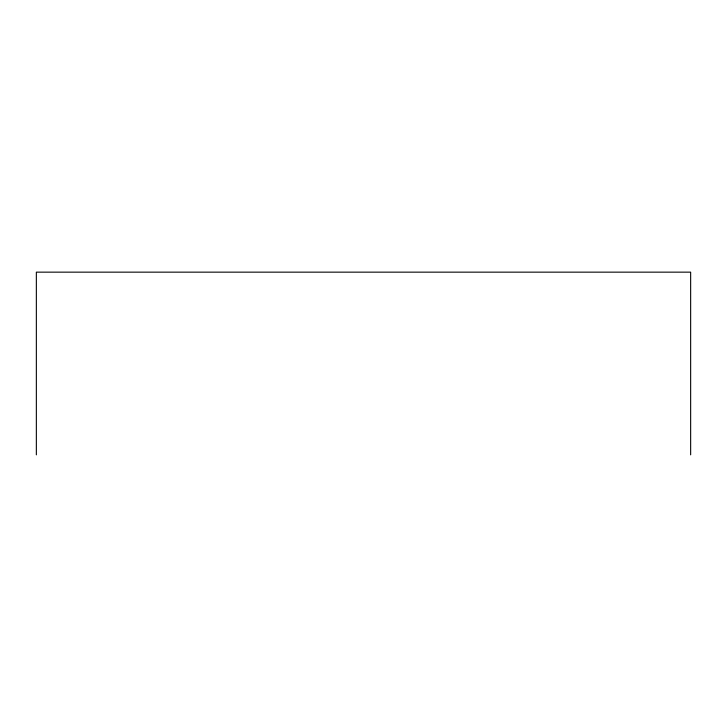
<?xml version="1.0" encoding="UTF-8"?>
<svg xmlns="http://www.w3.org/2000/svg" width="727" height="727" viewBox="0 0 727 727"><rect width="100%" height="100%" fill="white"/><g stroke="black" fill="none" stroke-linecap="round" stroke-linejoin="round"><path stroke-width="1.09" d="M690.65 454.848L690.65 272.152L36.35 272.152L36.35 454.848"/></g></svg>
